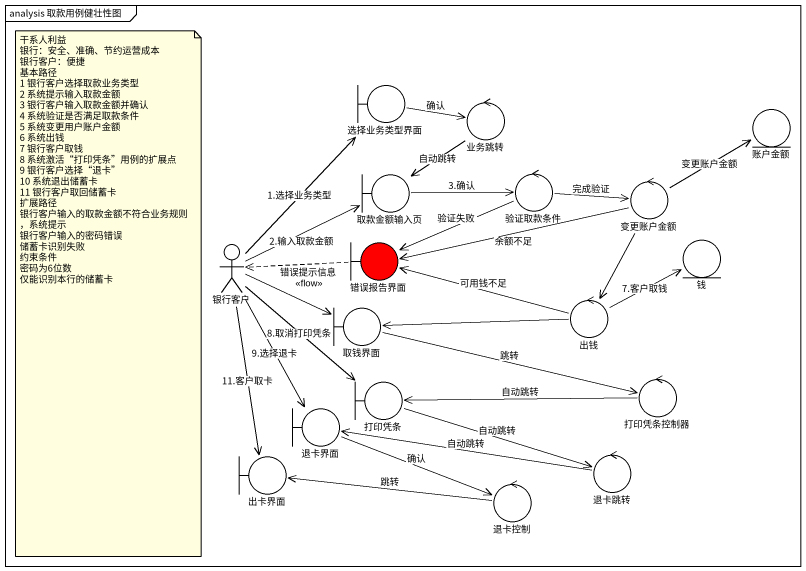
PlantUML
@startuml
mainframe analysis 取款用例健壮性图
boundary 选择业务类型界面
control 业务跳转
entity 账户金额
boundary 取款金额输入页
control 验证取款条件
control 变更账户金额
boundary 错误报告界面 #FF0000
entity 钱
actor 银行客户
boundary 取钱界面
control 出钱
boundary 打印凭条
control 打印凭条控制器
boundary 退卡界面
boundary 出卡界面
control 退卡跳转
control 退卡控制
选择业务类型界面 -right-> 业务跳转 : 确认
业务跳转 --> 取款金额输入页 : 自动跳转
取款金额输入页 -right-> 验证取款条件 : 3.确认
验证取款条件 -right-> 变更账户金额 : 完成验证
验证取款条件 -left-> 错误报告界面 : 验证失败
变更账户金额 -right-> 账户金额 : 变更账户金额
变更账户金额 -left-> 错误报告界面 : 余额不足
变更账户金额 --> 出钱
错误报告界面 .left.> 银行客户 : 错误提示信息\n<<flow>>
银行客户 -up-> 选择业务类型界面 : 1.选择业务类型
银行客户 -right-> 取款金额输入页 : 2.输入取款金额
银行客户 -right-> 取钱界面
银行客户 --> 打印凭条 : 8.取消打印凭条
银行客户 --> 退卡界面 : 9.选择退卡
银行客户 --> 出卡界面 : 11.客户取卡
取钱界面 -right-> 打印凭条控制器 : 跳转
出钱 -left-> 错误报告界面 : 可用钱不足
出钱 -right-> 钱 : 7.客户取钱
出钱 -left-> 取钱界面
打印凭条 -right-> 退卡跳转 : 自动跳转
打印凭条控制器 -left-> 打印凭条 : 自动跳转
退卡界面 -right-> 退卡控制 : 确认
退卡跳转 -left-> 退卡界面 : 自动跳转
退卡控制 -left-> 出卡界面 : 跳转
note as N1
  干系人利益
  银行：安全、准确、节约运营成本
  银行客户：便捷
  基本路径
  1 银行客户选择取款业务类型
  2 系统提示输入取款金额
  3 银行客户输入取款金额并确认
  4 系统验证是否满足取款条件
  5 系统变更用户账户金额
  6 系统出钱
  7 银行客户取钱
  8 系统激活“打印凭条”用例的扩展点
  9 银行客户选择“退卡”
  10 系统退出储蓄卡
  11 银行客户取回储蓄卡
  扩展路径
  银行客户输入的取款金额不符合业务规则，系统提示
  银行客户输入的密码错误
  储蓄卡识别失败
  约束条件
  密码为6位数
  仅能识别本行的储蓄卡
end note
@enduml
